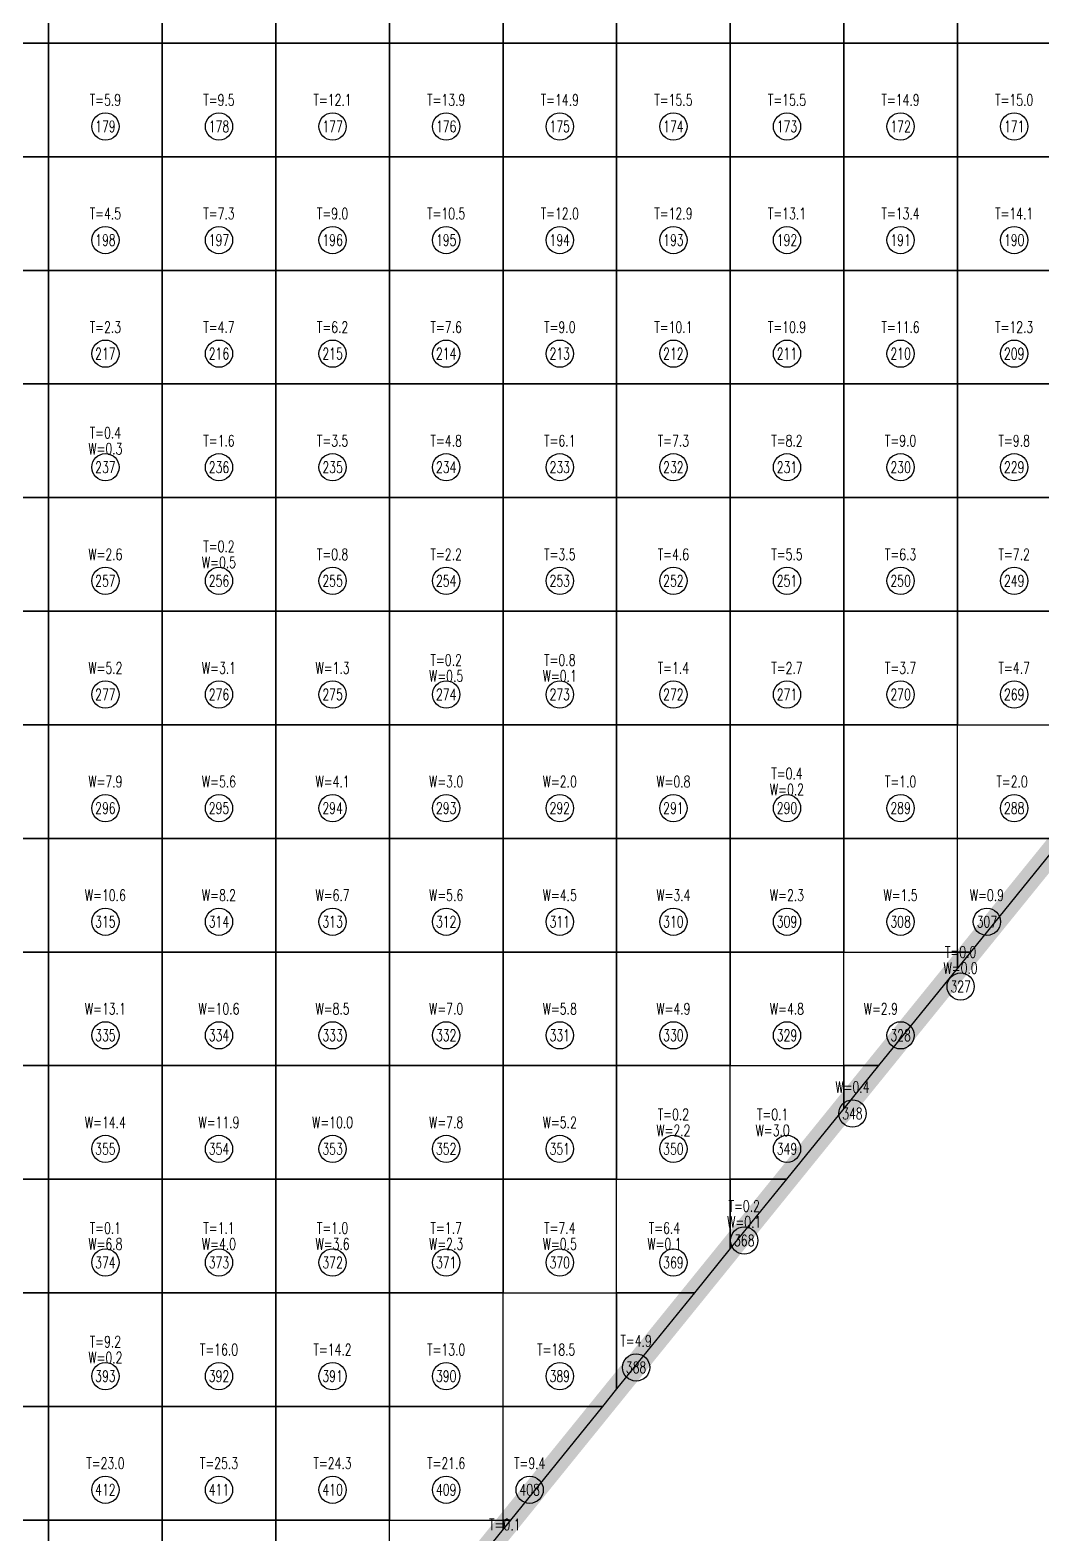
# Model space of a CAD drawing. Extents: x 4283 to 40403, y 1134 to 1764.
# Drawn here: x 29202.04 to 29229.87, y 1595.42 to 1636.78 of the extents above; entities that cross this region are included whole.
import ezdxf
from ezdxf.enums import TextEntityAlignment as Align

# ---------------------------------------------------------------- set-up
doc = ezdxf.new("R2010")
doc.units = 0
for name, color, linetype in [('tdz_2-5方格网', 2, 'Continuous'), ('tdz_2-5方格网计算', 7, 'Continuous'), ('tdz_格田', 6, 'Continuous')]:
    doc.layers.add(name, color=color, linetype=linetype)
doc.styles.add('GLandNum', font='txt_____.ttf', dxfattribs={"width": 0.7, "height": 0.5})

msp = doc.modelspace()

# ---------------------------------------------------------------- linework, layer by layer
at = {"layer": 'tdz_2-5方格网', "linetype": 'Continuous'}
for points in [[(29199.42, 1639.549, 2137.49), (29199.42, 1636.424, 2137.372), (29202.545, 1636.424, 2137.104), (29202.545, 1639.549, 2137.224)], [(29202.545, 1639.549, 2137.224), (29202.545, 1636.424, 2137.104), (29205.67, 1636.424, 2136.876), (29205.67, 1639.549, 2136.957)], [(29205.67, 1639.549, 2136.957), (29205.67, 1636.424, 2136.876), (29208.795, 1636.424, 2136.639), (29208.795, 1639.549, 2136.711)], [(29208.795, 1639.549, 2136.711), (29208.795, 1636.424, 2136.639), (29211.92, 1636.424, 2136.472), (29211.92, 1639.549, 2136.468)], [(29211.92, 1639.549, 2136.468), (29211.92, 1636.424, 2136.472), (29215.045, 1636.424, 2136.312), (29215.045, 1639.549, 2136.25)], [(29215.045, 1639.549, 2136.25), (29215.045, 1636.424, 2136.312), (29218.17, 1636.424, 2136.202), (29218.17, 1639.549, 2136.21)], [(29218.17, 1639.549, 2136.21), (29218.17, 1636.424, 2136.202), (29221.295, 1636.424, 2136.062), (29221.295, 1639.549, 2136.05)], [(29221.295, 1639.549, 2136.05), (29221.295, 1636.424, 2136.062), (29224.42, 1636.424, 2135.952), (29224.42, 1639.549, 2135.911)], [(29224.42, 1639.549, 2135.911), (29224.42, 1636.424, 2135.952), (29227.545, 1636.424, 2135.882), (29227.545, 1639.549, 2135.834)], [(29227.545, 1639.549, 2135.834), (29227.545, 1636.424, 2135.882), (29230.67, 1636.424, 2135.751), (29230.67, 1639.549, 2135.757)], [(29199.42, 1636.424, 2137.372), (29199.42, 1633.299, 2137.274), (29202.545, 1633.299, 2137.056), (29202.545, 1636.424, 2137.104)], [(29202.545, 1636.424, 2137.104), (29202.545, 1633.299, 2137.056), (29205.67, 1633.299, 2136.847), (29205.67, 1636.424, 2136.876)], [(29205.67, 1636.424, 2136.876), (29205.67, 1633.299, 2136.847), (29208.795, 1633.299, 2136.686), (29208.795, 1636.424, 2136.639)], [(29208.795, 1636.424, 2136.639), (29208.795, 1633.299, 2136.686), (29211.92, 1633.299, 2136.524), (29211.92, 1636.424, 2136.472)], [(29211.92, 1636.424, 2136.472), (29211.92, 1633.299, 2136.524), (29215.045, 1633.299, 2136.363), (29215.045, 1636.424, 2136.312)], [(29215.045, 1636.424, 2136.312), (29215.045, 1633.299, 2136.363), (29218.17, 1633.299, 2136.214), (29218.17, 1636.424, 2136.202)], [(29218.17, 1636.424, 2136.202), (29218.17, 1633.299, 2136.214), (29221.295, 1633.299, 2136.086), (29221.295, 1636.424, 2136.062)], [(29221.295, 1636.424, 2136.062), (29221.295, 1633.299, 2136.086), (29224.42, 1633.299, 2135.992), (29224.42, 1636.424, 2135.952)], [(29224.42, 1636.424, 2135.952), (29224.42, 1633.299, 2135.992), (29227.545, 1633.299, 2135.851), (29227.545, 1636.424, 2135.882)], [(29227.545, 1636.424, 2135.882), (29227.545, 1633.299, 2135.851), (29230.67, 1633.299, 2135.713), (29230.67, 1636.424, 2135.751)], [(29199.42, 1633.299, 2137.274), (29199.42, 1630.174, 2137.284), (29202.545, 1630.174, 2137.086), (29202.545, 1633.299, 2137.056)], [(29202.545, 1633.299, 2137.056), (29202.545, 1630.174, 2137.086), (29205.67, 1630.174, 2136.869), (29205.67, 1633.299, 2136.847)], [(29205.67, 1633.299, 2136.847), (29205.67, 1630.174, 2136.869), (29208.795, 1630.174, 2136.707), (29208.795, 1633.299, 2136.686)], [(29208.795, 1633.299, 2136.686), (29208.795, 1630.174, 2136.707), (29211.92, 1630.174, 2136.552), (29211.92, 1633.299, 2136.524)], [(29211.92, 1633.299, 2136.524), (29211.92, 1630.174, 2136.552), (29215.045, 1630.174, 2136.4), (29215.045, 1633.299, 2136.363)], [(29215.045, 1633.299, 2136.363), (29215.045, 1630.174, 2136.4), (29218.17, 1630.174, 2136.248), (29218.17, 1633.299, 2136.214)], [(29218.17, 1633.299, 2136.214), (29218.17, 1630.174, 2136.248), (29221.295, 1630.174, 2136.111), (29221.295, 1633.299, 2136.086)], [(29221.295, 1633.299, 2136.086), (29221.295, 1630.174, 2136.111), (29224.42, 1630.174, 2135.973), (29224.42, 1633.299, 2135.992)], [(29224.42, 1633.299, 2135.992), (29224.42, 1630.174, 2135.973), (29227.545, 1630.174, 2135.842), (29227.545, 1633.299, 2135.851)], [(29227.545, 1633.299, 2135.851), (29227.545, 1630.174, 2135.842), (29230.67, 1630.174, 2135.711), (29230.67, 1633.299, 2135.713)], [(29199.42, 1630.174, 2137.284), (29199.42, 1627.049, 2137.248), (29202.545, 1627.049, 2137.071), (29202.545, 1630.174, 2137.086)], [(29202.545, 1630.174, 2137.086), (29202.545, 1627.049, 2137.071), (29205.67, 1627.049, 2136.892), (29205.67, 1630.174, 2136.869)], [(29205.67, 1630.174, 2136.869), (29205.67, 1627.049, 2136.892), (29208.795, 1627.049, 2136.738), (29208.795, 1630.174, 2136.707)], [(29208.795, 1630.174, 2136.707), (29208.795, 1627.049, 2136.738), (29211.92, 1627.049, 2136.585), (29211.92, 1630.174, 2136.552)], [(29211.92, 1630.174, 2136.552), (29211.92, 1627.049, 2136.585), (29215.045, 1627.049, 2136.432), (29215.045, 1630.174, 2136.4)], [(29215.045, 1630.174, 2136.4), (29215.045, 1627.049, 2136.432), (29218.17, 1627.049, 2136.281), (29218.17, 1630.174, 2136.248)], [(29218.17, 1630.174, 2136.248), (29218.17, 1627.049, 2136.281), (29221.295, 1627.049, 2136.137), (29221.295, 1630.174, 2136.111)], [(29221.295, 1630.174, 2136.111), (29221.295, 1627.049, 2136.137), (29224.42, 1627.049, 2135.999), (29224.42, 1630.174, 2135.973)], [(29224.42, 1630.174, 2135.973), (29224.42, 1627.049, 2135.999), (29227.545, 1627.049, 2135.861), (29227.545, 1630.174, 2135.842)], [(29227.545, 1630.174, 2135.842), (29227.545, 1627.049, 2135.861), (29230.67, 1627.049, 2135.722), (29230.67, 1630.174, 2135.711)], [(29199.42, 1627.049, 2137.248), (29199.42, 1623.924, 2137.276), (29202.545, 1623.924, 2137.097), (29202.545, 1627.049, 2137.071)], [(29202.545, 1627.049, 2137.071), (29202.545, 1623.924, 2137.097), (29205.67, 1623.924, 2136.917), (29205.67, 1627.049, 2136.892)], [(29205.67, 1627.049, 2136.892), (29205.67, 1623.924, 2136.917), (29208.795, 1623.924, 2136.758), (29208.795, 1627.049, 2136.738)], [(29208.795, 1627.049, 2136.738), (29208.795, 1623.924, 2136.758), (29211.92, 1623.924, 2136.607), (29211.92, 1627.049, 2136.585)], [(29211.92, 1627.049, 2136.585), (29211.92, 1623.924, 2136.607), (29215.045, 1623.924, 2136.457), (29215.045, 1627.049, 2136.432)], [(29215.045, 1627.049, 2136.432), (29215.045, 1623.924, 2136.457), (29218.17, 1623.924, 2136.308), (29218.17, 1627.049, 2136.281)], [(29218.17, 1627.049, 2136.281), (29218.17, 1623.924, 2136.308), (29221.295, 1623.924, 2136.164), (29221.295, 1627.049, 2136.137)], [(29221.295, 1627.049, 2136.137), (29221.295, 1623.924, 2136.164), (29224.42, 1623.924, 2136.026), (29224.42, 1627.049, 2135.999)], [(29224.42, 1627.049, 2135.999), (29224.42, 1623.924, 2136.026), (29227.545, 1623.924, 2135.888), (29227.545, 1627.049, 2135.861)], [(29227.545, 1627.049, 2135.861), (29227.545, 1623.924, 2135.888), (29230.67, 1623.924, 2135.749), (29230.67, 1627.049, 2135.722)], [(29199.42, 1623.924, 2137.276), (29199.42, 1620.799, 2137.301), (29202.545, 1620.799, 2137.121), (29202.545, 1623.924, 2137.097)], [(29202.545, 1623.924, 2137.097), (29202.545, 1620.799, 2137.121), (29205.67, 1620.799, 2136.942), (29205.67, 1623.924, 2136.917)], [(29205.67, 1623.924, 2136.917), (29205.67, 1620.799, 2136.942), (29208.795, 1620.799, 2136.781), (29208.795, 1623.924, 2136.758)], [(29208.795, 1623.924, 2136.758), (29208.795, 1620.799, 2136.781), (29211.92, 1620.799, 2136.631), (29211.92, 1623.924, 2136.607)], [(29211.92, 1623.924, 2136.607), (29211.92, 1620.799, 2136.631), (29215.045, 1620.799, 2136.482), (29215.045, 1623.924, 2136.457)], [(29215.045, 1623.924, 2136.457), (29215.045, 1620.799, 2136.482), (29218.17, 1620.799, 2136.334), (29218.17, 1623.924, 2136.308)], [(29218.17, 1623.924, 2136.308), (29218.17, 1620.799, 2136.334), (29221.295, 1620.799, 2136.193), (29221.295, 1623.924, 2136.164)], [(29221.295, 1623.924, 2136.164), (29221.295, 1620.799, 2136.193), (29224.42, 1620.799, 2136.055), (29224.42, 1623.924, 2136.026)], [(29224.42, 1623.924, 2136.026), (29224.42, 1620.799, 2136.055), (29227.545, 1620.799, 2135.917), (29227.545, 1623.924, 2135.888)], [(29227.545, 1623.924, 2135.888), (29227.545, 1620.799, 2135.917), (29230.67, 1620.799, 2135.766), (29230.67, 1623.924, 2135.749)], [(29199.42, 1620.799, 2137.301), (29199.42, 1617.674, 2137.328), (29202.545, 1617.674, 2137.148), (29202.545, 1620.799, 2137.121)], [(29202.545, 1620.799, 2137.121), (29202.545, 1617.674, 2137.148), (29205.67, 1617.674, 2136.967), (29205.67, 1620.799, 2136.942)], [(29205.67, 1620.799, 2136.942), (29205.67, 1617.674, 2136.967), (29208.795, 1617.674, 2136.801), (29208.795, 1620.799, 2136.781)], [(29208.795, 1620.799, 2136.781), (29208.795, 1617.674, 2136.801), (29211.92, 1617.674, 2136.652), (29211.92, 1620.799, 2136.631)], [(29211.92, 1620.799, 2136.631), (29211.92, 1617.674, 2136.652), (29215.045, 1617.674, 2136.509), (29215.045, 1620.799, 2136.482)], [(29215.045, 1620.799, 2136.482), (29215.045, 1617.674, 2136.509), (29218.17, 1617.674, 2136.366), (29218.17, 1620.799, 2136.334)], [(29218.17, 1620.799, 2136.334), (29218.17, 1617.674, 2136.366), (29221.295, 1617.674, 2136.223), (29221.295, 1620.799, 2136.193)], [(29221.295, 1620.799, 2136.193), (29221.295, 1617.674, 2136.223), (29224.42, 1617.674, 2136.081), (29224.42, 1620.799, 2136.055)], [(29224.42, 1620.799, 2136.055), (29224.42, 1617.674, 2136.081), (29227.545, 1617.674, 2135.931), (29227.545, 1620.799, 2135.917)], [(29227.545, 1620.799, 2135.917), (29227.545, 1617.674, 2135.931), (29230.67, 1617.674, 2135.794), (29230.67, 1620.799, 2135.766)], [(29199.42, 1617.674, 2137.328), (29199.42, 1614.549, 2137.354), (29202.545, 1614.549, 2137.173), (29202.545, 1617.674, 2137.148)], [(29202.545, 1617.674, 2137.148), (29202.545, 1614.549, 2137.173), (29205.67, 1614.549, 2136.992), (29205.67, 1617.674, 2136.967)], [(29205.67, 1617.674, 2136.967), (29205.67, 1614.549, 2136.992), (29208.795, 1614.549, 2136.824), (29208.795, 1617.674, 2136.801)], [(29208.795, 1617.674, 2136.801), (29208.795, 1614.549, 2136.824), (29211.92, 1614.549, 2136.68), (29211.92, 1617.674, 2136.652)], [(29211.92, 1617.674, 2136.652), (29211.92, 1614.549, 2136.68), (29215.045, 1614.549, 2136.536), (29215.045, 1617.674, 2136.509)], [(29215.045, 1617.674, 2136.509), (29215.045, 1614.549, 2136.536), (29218.17, 1614.549, 2136.392), (29218.17, 1617.674, 2136.366)], [(29218.17, 1617.674, 2136.366), (29218.17, 1614.549, 2136.392), (29221.295, 1614.549, 2136.246), (29221.295, 1617.674, 2136.223)], [(29221.295, 1617.674, 2136.223), (29221.295, 1614.549, 2136.246), (29224.42, 1614.549, 2136.096), (29224.42, 1617.674, 2136.081)], [(29224.42, 1617.674, 2136.081), (29224.42, 1614.549, 2136.096), (29227.545, 1614.549, 2135.958), (29227.545, 1617.674, 2135.931)], [(29230.434, 1614.549, 2135.883), (29227.545, 1614.549, 2135.958), (29227.545, 1617.674, 2135.931), (29230.67, 1617.674, 2135.794), (29230.67, 1614.84, 2135.87)], [(29199.42, 1614.549, 2137.354), (29199.42, 1611.424, 2137.381), (29202.545, 1611.424, 2137.201), (29202.545, 1614.549, 2137.173)], [(29202.545, 1614.549, 2137.173), (29202.545, 1611.424, 2137.201), (29205.67, 1611.424, 2137.017), (29205.67, 1614.549, 2136.992)], [(29205.67, 1614.549, 2136.992), (29205.67, 1611.424, 2137.017), (29208.795, 1611.424, 2136.844), (29208.795, 1614.549, 2136.824)], [(29208.795, 1614.549, 2136.824), (29208.795, 1611.424, 2136.844), (29211.92, 1611.424, 2136.7), (29211.92, 1614.549, 2136.68)], [(29211.92, 1614.549, 2136.68), (29211.92, 1611.424, 2136.7), (29215.045, 1611.424, 2136.554), (29215.045, 1614.549, 2136.536)], [(29215.045, 1614.549, 2136.536), (29215.045, 1611.424, 2136.554), (29218.17, 1611.424, 2136.407), (29218.17, 1614.549, 2136.392)], [(29218.17, 1614.549, 2136.392), (29218.17, 1611.424, 2136.407), (29221.295, 1611.424, 2136.261), (29221.295, 1614.549, 2136.246)], [(29221.295, 1614.549, 2136.246), (29221.295, 1611.424, 2136.261), (29224.42, 1611.424, 2136.123), (29224.42, 1614.549, 2136.096)], [(29224.42, 1614.549, 2136.096), (29224.42, 1611.424, 2136.123), (29227.545, 1611.424, 2136.023), (29227.545, 1614.549, 2135.958)], [(29227.545, 1614.549, 2135.958), (29230.434, 1614.549, 2135.883), (29227.903, 1611.424, 2136.017), (29227.545, 1611.424, 2136.023)], [(29199.42, 1611.424, 2137.381), (29199.42, 1608.299, 2137.408), (29202.545, 1608.299, 2137.222), (29202.545, 1611.424, 2137.201)], [(29202.545, 1611.424, 2137.201), (29202.545, 1608.299, 2137.222), (29205.67, 1608.299, 2137.031), (29205.67, 1611.424, 2137.017)], [(29205.67, 1611.424, 2137.017), (29205.67, 1608.299, 2137.031), (29208.795, 1608.299, 2136.856), (29208.795, 1611.424, 2136.844)], [(29208.795, 1611.424, 2136.844), (29208.795, 1608.299, 2136.856), (29211.92, 1608.299, 2136.674), (29211.92, 1611.424, 2136.7)], [(29211.92, 1611.424, 2136.7), (29211.92, 1608.299, 2136.674), (29215.045, 1608.299, 2136.523), (29215.045, 1611.424, 2136.554)], [(29215.045, 1611.424, 2136.554), (29215.045, 1608.299, 2136.523), (29218.17, 1608.299, 2136.372), (29218.17, 1611.424, 2136.407)], [(29218.17, 1611.424, 2136.407), (29218.17, 1608.299, 2136.372), (29221.295, 1608.299, 2136.246), (29221.295, 1611.424, 2136.261)], [(29221.295, 1611.424, 2136.261), (29221.295, 1608.299, 2136.246), (29224.42, 1608.299, 2136.174), (29224.42, 1611.424, 2136.123)], [(29225.372, 1608.299, 2136.151), (29224.42, 1608.299, 2136.174), (29224.42, 1611.424, 2136.123), (29227.545, 1611.424, 2136.023), (29227.545, 1610.982, 2136.036)], [(29227.545, 1611.424, 2136.023), (29227.903, 1611.424, 2136.017), (29227.545, 1610.982, 2136.036)], [(29199.42, 1608.299, 2137.408), (29199.42, 1605.174, 2137.428), (29202.545, 1605.174, 2137.199), (29202.545, 1608.299, 2137.222)], [(29202.545, 1608.299, 2137.222), (29202.545, 1605.174, 2137.199), (29205.67, 1605.174, 2136.991), (29205.67, 1608.299, 2137.031)], [(29205.67, 1608.299, 2137.031), (29205.67, 1605.174, 2136.991), (29208.795, 1605.174, 2136.834), (29208.795, 1608.299, 2136.856)], [(29208.795, 1608.299, 2136.856), (29208.795, 1605.174, 2136.834), (29211.92, 1605.174, 2136.693), (29211.92, 1608.299, 2136.674)], [(29211.92, 1608.299, 2136.674), (29211.92, 1605.174, 2136.693), (29215.045, 1605.174, 2136.474), (29215.045, 1608.299, 2136.523)], [(29215.045, 1608.299, 2136.523), (29215.045, 1605.174, 2136.474), (29218.17, 1605.174, 2136.261), (29218.17, 1608.299, 2136.372)], [(29218.17, 1608.299, 2136.372), (29218.17, 1605.174, 2136.261), (29221.295, 1605.174, 2135.987), (29221.295, 1608.299, 2136.246)], [(29222.841, 1605.174, 2136.122), (29221.295, 1605.174, 2135.987), (29221.295, 1608.299, 2136.246), (29224.42, 1608.299, 2136.174), (29224.42, 1607.123, 2136.201)], [(29224.42, 1608.299, 2136.174), (29225.372, 1608.299, 2136.151), (29224.42, 1607.123, 2136.201)], [(29199.42, 1605.174, 2137.428), (29199.42, 1602.049, 2137.049), (29202.545, 1602.049, 2136.914), (29202.545, 1605.174, 2137.199)], [(29202.545, 1605.174, 2137.199), (29202.545, 1602.049, 2136.914), (29205.67, 1602.049, 2136.518), (29205.67, 1605.174, 2136.991)], [(29205.67, 1605.174, 2136.991), (29205.67, 1602.049, 2136.518), (29208.795, 1602.049, 2136.305), (29208.795, 1605.174, 2136.834)], [(29208.795, 1605.174, 2136.834), (29208.795, 1602.049, 2136.305), (29211.92, 1602.049, 2136.31), (29211.92, 1605.174, 2136.693)], [(29211.92, 1605.174, 2136.693), (29211.92, 1602.049, 2136.31), (29215.045, 1602.049, 2135.98), (29215.045, 1605.174, 2136.474)], [(29215.045, 1605.174, 2136.474), (29215.045, 1602.049, 2135.98), (29218.17, 1602.049, 2135.502), (29218.17, 1605.174, 2136.261)], [(29220.31, 1602.049, 2135.887), (29218.17, 1602.049, 2135.502), (29218.17, 1605.174, 2136.261), (29221.295, 1605.174, 2135.987), (29221.295, 1603.265, 2135.979)], [(29221.295, 1605.174, 2135.987), (29222.841, 1605.174, 2136.122), (29221.295, 1603.265, 2135.979)], [(29199.42, 1602.049, 2137.049), (29199.42, 1598.924, 2136.25), (29202.545, 1598.924, 2136.185), (29202.545, 1602.049, 2136.914)], [(29202.545, 1602.049, 2136.914), (29202.545, 1598.924, 2136.185), (29205.67, 1598.924, 2135.977), (29205.67, 1602.049, 2136.518)], [(29205.67, 1602.049, 2136.518), (29205.67, 1598.924, 2135.977), (29208.795, 1598.924, 2135.799), (29208.795, 1602.049, 2136.305)], [(29208.795, 1602.049, 2136.305), (29208.795, 1598.924, 2135.799), (29211.92, 1598.924, 2135.894), (29211.92, 1602.049, 2136.31)], [(29211.92, 1602.049, 2136.31), (29211.92, 1598.924, 2135.894), (29215.045, 1598.924, 2135.767), (29215.045, 1602.049, 2135.98)], [(29217.779, 1598.924, 2135.653), (29215.045, 1598.924, 2135.767), (29215.045, 1602.049, 2135.98), (29218.17, 1602.049, 2135.502), (29218.17, 1599.406, 2135.689)], [(29218.17, 1602.049, 2135.502), (29220.31, 1602.049, 2135.887), (29218.17, 1599.406, 2135.689)], [(29199.42, 1598.924, 2136.25), (29199.42, 1595.799, 2136.242), (29202.545, 1595.799, 2136.109), (29202.545, 1598.924, 2136.185)], [(29202.545, 1598.924, 2136.185), (29202.545, 1595.799, 2136.109), (29205.67, 1595.799, 2135.942), (29205.67, 1598.924, 2135.977)], [(29205.67, 1598.924, 2135.977), (29205.67, 1595.799, 2135.942), (29208.795, 1595.799, 2135.793), (29208.795, 1598.924, 2135.799)], [(29208.795, 1598.924, 2135.799), (29208.795, 1595.799, 2135.793), (29211.92, 1595.799, 2135.649), (29211.92, 1598.924, 2135.894)], [(29211.92, 1598.924, 2135.894), (29211.92, 1595.799, 2135.649), (29215.045, 1595.799, 2135.625), (29215.045, 1598.924, 2135.767)], [(29215.045, 1598.924, 2135.767), (29217.779, 1598.924, 2135.653), (29215.248, 1595.799, 2135.625), (29215.045, 1595.799, 2135.625)], [(29199.42, 1595.799, 2136.242), (29199.42, 1592.674, 2136.18), (29202.545, 1592.674, 2136.038), (29202.545, 1595.799, 2136.109)], [(29202.545, 1595.799, 2136.109), (29202.545, 1592.674, 2136.038), (29205.67, 1592.674, 2135.878), (29205.67, 1595.799, 2135.942)], [(29205.67, 1595.799, 2135.942), (29205.67, 1592.674, 2135.878), (29208.795, 1592.674, 2135.719), (29208.795, 1595.799, 2135.793)], [(29208.795, 1595.799, 2135.793), (29208.795, 1592.674, 2135.719), (29211.92, 1592.674, 2135.625), (29211.92, 1595.799, 2135.649)], [(29212.717, 1592.674, 2135.625), (29211.92, 1592.674, 2135.625), (29211.92, 1595.799, 2135.649), (29215.045, 1595.799, 2135.625), (29215.045, 1595.548, 2135.625)], [(29215.045, 1595.799, 2135.625), (29215.248, 1595.799, 2135.625), (29215.045, 1595.548, 2135.625)]]:
    msp.add_polyline3d(points, close=True, dxfattribs=at)
at = {"layer": 'tdz_2-5方格网计算', "color": 7}
for centre in [(29204.107, 1634.133), (29207.232, 1634.133), (29210.357, 1634.133), (29213.482, 1634.133), (29216.607, 1634.133), (29219.732, 1634.133), (29222.857, 1634.133), (29225.982, 1634.133), (29229.107, 1634.133), (29204.107, 1631.008), (29207.232, 1631.008), (29210.357, 1631.008), (29213.482, 1631.008), (29216.607, 1631.008), (29219.732, 1631.008), (29222.857, 1631.008), (29225.982, 1631.008), (29229.107, 1631.008), (29204.107, 1627.883), (29207.232, 1627.883), (29210.357, 1627.883), (29213.482, 1627.883), (29216.607, 1627.883), (29219.732, 1627.883), (29222.857, 1627.883), (29225.982, 1627.883), (29229.107, 1627.883), (29204.107, 1624.758), (29207.232, 1624.758), (29210.357, 1624.758), (29213.482, 1624.758), (29216.607, 1624.758), (29219.732, 1624.758), (29222.857, 1624.758), (29225.982, 1624.758), (29229.107, 1624.758), (29204.107, 1621.633), (29207.232, 1621.633), (29210.357, 1621.633), (29213.482, 1621.633), (29216.607, 1621.633), (29219.732, 1621.633), (29222.857, 1621.633), (29225.982, 1621.633), (29229.107, 1621.633), (29204.107, 1618.508), (29207.232, 1618.508), (29210.357, 1618.508), (29213.482, 1618.508), (29216.607, 1618.508), (29219.732, 1618.508), (29222.857, 1618.508), (29225.982, 1618.508), (29229.107, 1618.508), (29204.107, 1615.383), (29207.232, 1615.383), (29210.357, 1615.383), (29213.482, 1615.383), (29216.607, 1615.383), (29219.732, 1615.383), (29222.857, 1615.383), (29225.982, 1615.383), (29229.107, 1615.383), (29204.107, 1612.258), (29207.232, 1612.258), (29210.357, 1612.258), (29213.482, 1612.258), (29216.607, 1612.258), (29219.732, 1612.258), (29222.857, 1612.258), (29225.982, 1612.258), (29228.357, 1612.258), (29227.634, 1610.474), (29204.107, 1609.133), (29207.232, 1609.133), (29210.357, 1609.133), (29213.482, 1609.133), (29216.607, 1609.133), (29219.732, 1609.133), (29222.857, 1609.133), (29225.982, 1609.133), (29224.658, 1606.982), (29204.107, 1606.008), (29207.232, 1606.008), (29210.357, 1606.008), (29213.482, 1606.008), (29216.607, 1606.008), (29219.732, 1606.008), (29222.857, 1606.008), (29221.681, 1603.49), (29204.107, 1602.883), (29207.232, 1602.883), (29210.357, 1602.883), (29213.482, 1602.883), (29216.607, 1602.883), (29219.732, 1602.883), (29204.107, 1599.758), (29207.232, 1599.758), (29210.357, 1599.758), (29213.482, 1599.758), (29216.607, 1599.758), (29218.705, 1599.999), (29204.107, 1596.633), (29207.232, 1596.633), (29210.357, 1596.633), (29213.482, 1596.633), (29215.779, 1596.633)]:
    msp.add_circle(centre, 0.375, dxfattribs=at)
at = {"layer": 'tdz_格田', "linetype": 'Continuous', "const_width": 0.625}
msp.add_lwpolyline([(29258.126, 1648.74), (29197.532, 1573.924), (29158.795, 1597.231), (29217.057, 1670.79), (29258.126, 1648.74)], close=True, dxfattribs=at)

# ---------------------------------------------------------------- texts
at = {"layer": 'tdz_2-5方格网计算', "color": 2, "style": 'GLandNum', "width": 0.7}
for s, p in [('T=5.9', (29204.107, 1634.862)), ('T=9.5', (29207.232, 1634.862)), ('T=12.1', (29210.357, 1634.862)), ('T=13.9', (29213.482, 1634.862)), ('T=14.9', (29216.607, 1634.862)), ('T=15.5', (29219.732, 1634.862)), ('T=15.5', (29222.857, 1634.862)), ('T=14.9', (29225.982, 1634.862)), ('T=15.0', (29229.107, 1634.862)), ('T=4.5', (29204.107, 1631.737)), ('T=7.3', (29207.232, 1631.737)), ('T=9.0', (29210.357, 1631.737)), ('T=10.5', (29213.482, 1631.737)), ('T=12.0', (29216.607, 1631.737)), ('T=12.9', (29219.732, 1631.737)), ('T=13.1', (29222.857, 1631.737)), ('T=13.4', (29225.982, 1631.737)), ('T=14.1', (29229.107, 1631.737)), ('T=2.3', (29204.107, 1628.612)), ('T=4.7', (29207.232, 1628.612)), ('T=6.2', (29210.357, 1628.612)), ('T=7.6', (29213.482, 1628.612)), ('T=9.0', (29216.607, 1628.612)), ('T=10.1', (29219.732, 1628.612)), ('T=10.9', (29222.857, 1628.612)), ('T=11.6', (29225.982, 1628.612)), ('T=12.3', (29229.107, 1628.612)), ('T=0.4', (29204.107, 1625.706)), ('T=1.6', (29207.232, 1625.487)), ('T=3.5', (29210.357, 1625.487)), ('T=4.8', (29213.482, 1625.487)), ('T=6.1', (29216.607, 1625.487)), ('T=7.3', (29219.732, 1625.487)), ('T=8.2', (29222.857, 1625.487)), ('T=9.0', (29225.982, 1625.487)), ('T=9.8', (29229.107, 1625.487)), ('T=0.2', (29207.232, 1622.581)), ('T=0.8', (29210.357, 1622.362)), ('T=2.2', (29213.482, 1622.362)), ('T=3.5', (29216.607, 1622.362)), ('T=4.6', (29219.732, 1622.362)), ('T=5.5', (29222.857, 1622.362)), ('T=6.3', (29225.982, 1622.362)), ('T=7.2', (29229.107, 1622.362)), ('T=0.2', (29213.482, 1619.456)), ('T=0.8', (29216.607, 1619.456)), ('T=1.4', (29219.732, 1619.237)), ('T=2.7', (29222.857, 1619.237)), ('T=3.7', (29225.982, 1619.237)), ('T=4.7', (29229.107, 1619.237)), ('T=0.4', (29222.857, 1616.331)), ('T=1.0', (29225.982, 1616.112)), ('T=2.0', (29229.048, 1616.112)), ('T=0.0', (29227.634, 1611.422)), ('T=0.2', (29219.732, 1606.956)), ('T=0.1', (29222.463, 1606.956)), ('T=0.2', (29221.681, 1604.438)), ('T=0.1', (29204.107, 1603.831)), ('T=1.1', (29207.232, 1603.831)), ('T=1.0', (29210.357, 1603.831)), ('T=1.7', (29213.482, 1603.831)), ('T=7.4', (29216.607, 1603.831)), ('T=6.4', (29219.486, 1603.831)), ('T=9.2', (29204.107, 1600.706)), ('T=4.9', (29218.705, 1600.728)), ('T=16.0', (29207.232, 1600.487)), ('T=14.2', (29210.357, 1600.487)), ('T=13.0', (29213.482, 1600.487)), ('T=18.5', (29216.51, 1600.487)), ('T=23.0', (29204.107, 1597.362)), ('T=25.3', (29207.232, 1597.362)), ('T=24.3', (29210.357, 1597.362)), ('T=21.6', (29213.482, 1597.362)), ('T=9.4', (29215.779, 1597.362)), ('T=0.1', (29215.096, 1595.674))]:
    msp.add_text(s, height=0.3125, dxfattribs=at).set_placement(p, align=Align.MIDDLE_CENTER)
at = {"layer": 'tdz_2-5方格网计算', "color": 7, "style": 'GLandNum', "width": 0.7}
for s, p in [('179', (29204.107, 1634.133)), ('178', (29207.232, 1634.133)), ('177', (29210.357, 1634.133)), ('176', (29213.482, 1634.133)), ('175', (29216.607, 1634.133)), ('174', (29219.732, 1634.133)), ('173', (29222.857, 1634.133)), ('172', (29225.982, 1634.133)), ('171', (29229.107, 1634.133)), ('198', (29204.107, 1631.008)), ('197', (29207.232, 1631.008)), ('196', (29210.357, 1631.008)), ('195', (29213.482, 1631.008)), ('194', (29216.607, 1631.008)), ('193', (29219.732, 1631.008)), ('192', (29222.857, 1631.008)), ('191', (29225.982, 1631.008)), ('190', (29229.107, 1631.008)), ('217', (29204.107, 1627.883)), ('216', (29207.232, 1627.883)), ('215', (29210.357, 1627.883)), ('214', (29213.482, 1627.883)), ('213', (29216.607, 1627.883)), ('212', (29219.732, 1627.883)), ('211', (29222.857, 1627.883)), ('210', (29225.982, 1627.883)), ('209', (29229.107, 1627.883)), ('237', (29204.107, 1624.758)), ('236', (29207.232, 1624.758)), ('235', (29210.357, 1624.758)), ('234', (29213.482, 1624.758)), ('233', (29216.607, 1624.758)), ('232', (29219.732, 1624.758)), ('231', (29222.857, 1624.758)), ('230', (29225.982, 1624.758)), ('229', (29229.107, 1624.758)), ('257', (29204.107, 1621.633)), ('256', (29207.232, 1621.633)), ('255', (29210.357, 1621.633)), ('254', (29213.482, 1621.633)), ('253', (29216.607, 1621.633)), ('252', (29219.732, 1621.633)), ('251', (29222.857, 1621.633)), ('250', (29225.982, 1621.633)), ('249', (29229.107, 1621.633)), ('277', (29204.107, 1618.508)), ('276', (29207.232, 1618.508)), ('275', (29210.357, 1618.508)), ('274', (29213.482, 1618.508)), ('273', (29216.607, 1618.508)), ('272', (29219.732, 1618.508)), ('271', (29222.857, 1618.508)), ('270', (29225.982, 1618.508)), ('269', (29229.107, 1618.508)), ('296', (29204.107, 1615.383)), ('295', (29207.232, 1615.383)), ('294', (29210.357, 1615.383)), ('293', (29213.482, 1615.383)), ('292', (29216.607, 1615.383)), ('291', (29219.732, 1615.383)), ('290', (29222.857, 1615.383)), ('289', (29225.982, 1615.383)), ('288', (29229.107, 1615.383)), ('315', (29204.107, 1612.258)), ('314', (29207.232, 1612.258)), ('313', (29210.357, 1612.258)), ('312', (29213.482, 1612.258)), ('311', (29216.607, 1612.258)), ('310', (29219.732, 1612.258)), ('309', (29222.857, 1612.258)), ('308', (29225.982, 1612.258)), ('307', (29228.357, 1612.258)), ('327', (29227.634, 1610.474)), ('335', (29204.107, 1609.133)), ('334', (29207.232, 1609.133)), ('333', (29210.357, 1609.133)), ('332', (29213.482, 1609.133)), ('331', (29216.607, 1609.133)), ('330', (29219.732, 1609.133)), ('329', (29222.857, 1609.133)), ('328', (29225.982, 1609.133)), ('348', (29224.658, 1606.982)), ('355', (29204.107, 1606.008)), ('354', (29207.232, 1606.008)), ('353', (29210.357, 1606.008)), ('352', (29213.482, 1606.008)), ('351', (29216.607, 1606.008)), ('350', (29219.732, 1606.008)), ('349', (29222.857, 1606.008)), ('368', (29221.681, 1603.49)), ('374', (29204.107, 1602.883)), ('373', (29207.232, 1602.883)), ('372', (29210.357, 1602.883)), ('371', (29213.482, 1602.883)), ('370', (29216.607, 1602.883)), ('369', (29219.732, 1602.883)), ('388', (29218.705, 1599.999)), ('393', (29204.107, 1599.758)), ('392', (29207.232, 1599.758)), ('391', (29210.357, 1599.758)), ('390', (29213.482, 1599.758)), ('389', (29216.607, 1599.758)), ('412', (29204.107, 1596.633)), ('411', (29207.232, 1596.633)), ('410', (29210.357, 1596.633)), ('409', (29213.482, 1596.633)), ('408', (29215.779, 1596.633))]:
    msp.add_text(s, height=0.3125, dxfattribs=at).set_placement(p, align=Align.MIDDLE_CENTER)
at = {"layer": 'tdz_2-5方格网计算', "color": 173, "style": 'GLandNum', "width": 0.7}
for s, p in [('W=0.3', (29204.107, 1625.268)), ('W=2.6', (29204.107, 1622.362)), ('W=0.5', (29207.232, 1622.143)), ('W=5.2', (29204.107, 1619.237)), ('W=3.1', (29207.232, 1619.237)), ('W=1.3', (29210.357, 1619.237)), ('W=0.5', (29213.482, 1619.018)), ('W=0.1', (29216.607, 1619.018)), ('W=7.9', (29204.107, 1616.112)), ('W=5.6', (29207.232, 1616.112)), ('W=4.1', (29210.357, 1616.112)), ('W=3.0', (29213.482, 1616.112)), ('W=2.0', (29216.607, 1616.112)), ('W=0.8', (29219.732, 1616.112)), ('W=0.2', (29222.857, 1615.893)), ('W=10.6', (29204.107, 1612.987)), ('W=8.2', (29207.232, 1612.987)), ('W=6.7', (29210.357, 1612.987)), ('W=5.6', (29213.482, 1612.987)), ('W=4.5', (29216.607, 1612.987)), ('W=3.4', (29219.732, 1612.987)), ('W=2.3', (29222.857, 1612.987)), ('W=1.5', (29225.982, 1612.987)), ('W=0.9', (29228.357, 1612.987)), ('W=0.0', (29227.634, 1610.984)), ('W=13.1', (29204.107, 1609.862)), ('W=10.6', (29207.232, 1609.862)), ('W=8.5', (29210.357, 1609.862)), ('W=7.0', (29213.482, 1609.862)), ('W=5.8', (29216.607, 1609.862)), ('W=4.9', (29219.732, 1609.862)), ('W=4.8', (29222.857, 1609.862)), ('W=2.9', (29225.439, 1609.862)), ('W=0.4', (29224.658, 1607.711)), ('W=14.4', (29204.107, 1606.737)), ('W=11.9', (29207.232, 1606.737)), ('W=10.0', (29210.357, 1606.737)), ('W=7.8', (29213.482, 1606.737)), ('W=5.2', (29216.607, 1606.737)), ('W=2.2', (29219.732, 1606.518)), ('W=3.0', (29222.463, 1606.518)), ('W=0.1', (29221.681, 1604.001)), ('W=6.8', (29204.107, 1603.393)), ('W=4.0', (29207.232, 1603.393)), ('W=3.6', (29210.357, 1603.393)), ('W=2.3', (29213.482, 1603.393)), ('W=0.5', (29216.607, 1603.393)), ('W=0.1', (29219.486, 1603.393)), ('W=0.2', (29204.107, 1600.268))]:
    msp.add_text(s, height=0.3125, dxfattribs=at).set_placement(p, align=Align.MIDDLE_CENTER)

doc.saveas('drawing.dxf')
